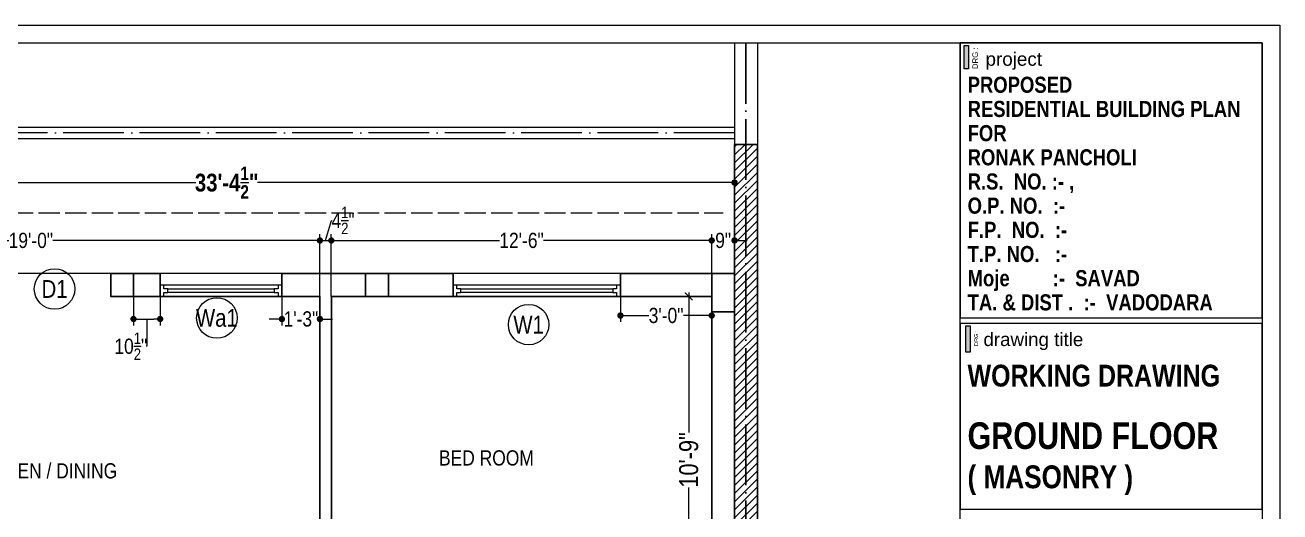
# Paper-space layout 'Layout1' of a CAD drawing. Header units: millimetres. Extents: x -1 to 3078, y -1078 to 819.
# Drawn here: x 389.1 to 883.9, y -343.3 to -151.3 of the extents above; entities that cross this region are included whole.
import ezdxf

# ---------------------------------------------------------------- set-up
doc = ezdxf.new("R2010")
doc.units = ezdxf.units.MM
doc.header["$MEASUREMENT"] = 0
doc.header["$PDMODE"] = 35
doc.linetypes.add('ACAD_ISO02W100', pattern=[15, 12, -3])
doc.linetypes.add('ACAD_ISO04W100', pattern=[30, 24, -3, 0, -3])
doc.layers.get('Defpoints').update_dxf_attribs({"color": 220})
for name, color, linetype, lineweight in [('COLUMN', 1, 'Continuous', 30), ('GROUND FLOOR', 7, 'Continuous', 9), ('GROUND FLOOR  ( DIM )', 7, 'Continuous', 9), ('GROUND FLOOR  ( HATCH )', 251, 'Continuous', 9), ('GROUND FLOOR  ( PLINE )', 251, 'Continuous', 30), ('GROUND FLOOR ( DW_RAIL )', 7, 'Continuous', 9), ('X_PLOT', 1, 'Continuous', 9), ('X_SHEET', 7, 'Continuous', 9)]:
    doc.layers.add(name, color=color, linetype=linetype, lineweight=lineweight)
doc.layers.add('GROUND FLOOR  ( Text )', color=251, linetype='Continuous')
doc.styles.add("AR_0'-0", font='arial.ttf')
doc.styles.add('AR_6', font='arial.ttf', dxfattribs={"height": 6})
doc.styles.add('Cn BT~6', font='swissc.ttf', dxfattribs={"height": 6})
doc.styles.add("Cn_BT_0'-0", font='swissc.ttf')
doc.styles.add('Cn_BT_7', font='swissc.ttf', dxfattribs={"height": 7})
doc.styles.add('Cn_BT_7½', font='swissc.ttf', dxfattribs={"height": 7.5})
doc.styles.add('KATHA', font='swissc.ttf')
doc.styles.get("Standard").update_dxf_attribs({"font": 'arial.ttf', "height": 6})
doc.dimstyles.new('Cn BT~6', dxfattribs={"dimtxt": 0.18, "dimasz": 2.5, "dimexe": 2.5, "dimexo": 0, "dimgap": 0.09, "dimtad": 0, "dimdec": 3, "dimzin": 3, "dimdsep": 46, "dimlunit": 4, "dimtxsty": 'Cn BT~6', "dimblk": 'DOT', "dimcen": 0.09, "dimdle": 2, "dimclrd": 250, "dimclre": 250, "dimclrt": 5, "dimadec": 0, "dimazin": 0, "dimtfac": 0.75, "dimtdec": 3, "dimtofl": 0, "dimtmove": 0, "dimatfit": 3, "dimfxl": 1, "dimtolj": 1, "dimtzin": 0, "dimlwd": 15, "dimlwe": 15, "dimarcsym": 0})
doc.dimstyles.new('Cn_BT_7½', dxfattribs={"dimtxt": 9, "dimasz": 3, "dimexe": 1.5, "dimexo": 0, "dimgap": 0.09, "dimtad": 0, "dimdec": 3, "dimzin": 3, "dimdsep": 46, "dimlunit": 4, "dimtxsty": 'Cn_BT_7½', "dimblk": 'ARCHTICK', "dimcen": 0.09, "dimdle": 1.5, "dimclrd": 251, "dimclre": 251, "dimclrt": 14, "dimadec": 0, "dimazin": 0, "dimtfac": 0.75, "dimtdec": 3, "dimtofl": 0, "dimtmove": 0, "dimatfit": 3, "dimfxl": 0, "dimtolj": 1, "dimtzin": 0, "dimlwd": 15, "dimlwe": 15, "dimarcsym": 0})

# ---------------------------------------------------------------- blocks, each defined once
blk = doc.blocks.new('_ArchTick')
at = {"color": 0, "linetype": 'ByBlock', "const_width": 0.15}
blk.add_lwpolyline([(-0.5, -0.5), (0.5, 0.5)], dxfattribs=at)
blk = doc.blocks.new('*D19')
at = {"layer": 'Defpoints', "color": 0}
for p in [(659.87, -258.34), (650.83, -387.34), (659.87, -387.34)]:
    blk.add_point(p, dxfattribs=at)
at = {"layer": 'GROUND FLOOR  ( DIM )', "color": 251, "lineweight": 15}
for p, q in [((650.83, -256.84), (650.83, -311.98)), ((659.87, -258.34), (649.33, -258.34)), ((650.83, -388.84), (650.83, -333.7)), ((659.87, -387.34), (649.33, -387.34))]:
    blk.add_line(p, q, dxfattribs=at)
at = {"layer": 'GROUND FLOOR  ( DIM )', "color": 251, "lineweight": 15, "xscale": 3, "yscale": 3, "zscale": 3}
for p, rotation in [((650.83, -258.34), 90), ((650.83, -387.34), 270)]:
    blk.add_blockref('_ArchTick', p, dxfattribs=dict(at, rotation=rotation))
at = {"layer": 'GROUND FLOOR  ( DIM )', "color": 14, "insert": (650.83, -322.84), "char_height": 7.5, "attachment_point": 5, "rotation": 90, "style": 'Cn_BT_7½'}
blk.add_mtext('\\A1;10\'-9"', dxfattribs=at)
blk = doc.blocks.new('_Dot')
at = {"color": 0, "linetype": 'ByBlock', "lineweight": -2}
blk.add_line((-0.5, 0), (-1, 0), dxfattribs=at)
at = {"color": 0, "linetype": 'ByBlock', "const_width": 0.5}
blk.add_lwpolyline([(-0.25, 0, 1), (0.25, 0, 1)], format="xyb", close=True, dxfattribs=at)
blk = doc.blocks.new('*D22')
at = {"layer": 'Defpoints', "color": 0}
for p in [(668.87, -213.42), (268.37, -225.34), (668.87, -225.34)]:
    blk.add_point(p, dxfattribs=at)
at = {"layer": 'GROUND FLOOR  ( DIM )', "color": 250, "lineweight": 15}
for p, q in [((268.37, -225.34), (268.37, -210.92)), ((668.87, -225.34), (668.87, -210.92)), ((270.87, -213.42), (456.44, -213.42)), ((666.37, -213.42), (480.81, -213.42))]:
    blk.add_line(p, q, dxfattribs=at)
at = {"layer": 'GROUND FLOOR  ( DIM )', "color": 250, "lineweight": 15, "xscale": 2.5, "yscale": 2.5, "zscale": 2.5, "rotation": 180}
blk.add_blockref('_Dot', (268.37, -213.42), dxfattribs=at)
at = {"layer": 'GROUND FLOOR  ( DIM )', "color": 250, "lineweight": 15, "xscale": 2.5, "yscale": 2.5, "zscale": 2.5}
blk.add_blockref('_Dot', (668.87, -213.42), dxfattribs=at)
at = {"layer": 'GROUND FLOOR  ( DIM )', "color": 5, "insert": (468.62, -213.42), "char_height": 7, "attachment_point": 5, "style": "Cn_BT_0'-0"}
blk.add_mtext('\\A1;{\\fSwis721 Cn BT|b1|i0|c0|p34;33\'-4{\\H0.750000x;\\S1/2;}"}', dxfattribs=at)
blk = doc.blocks.new('*D24')
at = {"layer": 'Defpoints', "color": 0}
for p in [(505.37, -236.26), (277.37, -249.34), (505.37, -258.34)]:
    blk.add_point(p, dxfattribs=at)
at = {"layer": 'GROUND FLOOR  ( DIM )', "color": 250, "lineweight": 15}
for p, q in [((277.37, -249.34), (277.37, -233.76)), ((279.87, -236.26), (382.67, -236.26)), ((502.87, -236.26), (400.08, -236.26)), ((505.37, -258.34), (505.37, -233.76))]:
    blk.add_line(p, q, dxfattribs=at)
at = {"layer": 'GROUND FLOOR  ( DIM )', "color": 250, "lineweight": 15, "xscale": 2.5, "yscale": 2.5, "zscale": 2.5, "rotation": 180}
blk.add_blockref('_Dot', (277.37, -236.26), dxfattribs=at)
at = {"layer": 'GROUND FLOOR  ( DIM )', "color": 250, "lineweight": 15, "xscale": 2.5, "yscale": 2.5, "zscale": 2.5}
blk.add_blockref('_Dot', (505.37, -236.26), dxfattribs=at)
at = {"layer": 'GROUND FLOOR  ( DIM )', "color": 5, "insert": (391.37, -236.26), "char_height": 6, "attachment_point": 5, "style": 'Cn BT~6'}
blk.add_mtext('\\A1;19\'-0"', dxfattribs=at)
blk = doc.blocks.new('*D25')
at = {"layer": 'Defpoints', "color": 0}
for p in [(509.87, -236.26), (505.37, -258.34), (509.87, -258.34)]:
    blk.add_point(p, dxfattribs=at)
at = {"layer": 'GROUND FLOOR  ( DIM )', "color": 250, "lineweight": 15}
for p, q in [((507.62, -236.26), (510, -228.35)), ((510, -228.35), (510.18, -228.35)), ((502.87, -236.26), (500.37, -236.26)), ((505.37, -258.34), (505.37, -233.76)), ((505.37, -236.26), (509.87, -236.26)), ((509.87, -258.34), (509.87, -233.76)), ((512.37, -236.26), (514.87, -236.26))]:
    blk.add_line(p, q, dxfattribs=at)
at = {"layer": 'GROUND FLOOR  ( DIM )', "color": 250, "lineweight": 15, "xscale": 2.5, "yscale": 2.5, "zscale": 2.5}
blk.add_blockref('_Dot', (505.37, -236.26), dxfattribs=at)
at = {"layer": 'GROUND FLOOR  ( DIM )', "color": 250, "lineweight": 15, "xscale": 2.5, "yscale": 2.5, "zscale": 2.5, "rotation": 180}
blk.add_blockref('_Dot', (509.87, -236.26), dxfattribs=at)
at = {"layer": 'GROUND FLOOR  ( DIM )', "color": 5, "insert": (514.49, -228.35), "char_height": 6, "attachment_point": 5, "style": 'Cn BT~6'}
blk.add_mtext('\\A1;4{\\H0.750000x;\\S1/2;}"', dxfattribs=at)
blk = doc.blocks.new('*D26')
at = {"layer": 'Defpoints', "color": 0}
for p in [(659.87, -236.26), (659.87, -249.34), (509.87, -258.34)]:
    blk.add_point(p, dxfattribs=at)
at = {"layer": 'GROUND FLOOR  ( DIM )', "color": 250, "lineweight": 15}
for p, q in [((509.87, -258.34), (509.87, -233.76)), ((512.37, -236.26), (576.17, -236.26)), ((657.37, -236.26), (593.58, -236.26)), ((659.87, -249.34), (659.87, -233.76))]:
    blk.add_line(p, q, dxfattribs=at)
at = {"layer": 'GROUND FLOOR  ( DIM )', "color": 250, "lineweight": 15, "xscale": 2.5, "yscale": 2.5, "zscale": 2.5, "rotation": 180}
blk.add_blockref('_Dot', (509.87, -236.26), dxfattribs=at)
at = {"layer": 'GROUND FLOOR  ( DIM )', "color": 250, "lineweight": 15, "xscale": 2.5, "yscale": 2.5, "zscale": 2.5}
blk.add_blockref('_Dot', (659.87, -236.26), dxfattribs=at)
at = {"layer": 'GROUND FLOOR  ( DIM )', "color": 5, "insert": (584.87, -236.26), "char_height": 6, "attachment_point": 5, "style": 'Cn BT~6'}
blk.add_mtext('\\A1;12\'-6"', dxfattribs=at)
blk = doc.blocks.new('*D27')
at = {"layer": 'Defpoints', "color": 0}
for p in [(668.87, -236.26), (659.87, -249.34), (668.87, -249.34)]:
    blk.add_point(p, dxfattribs=at)
at = {"layer": 'GROUND FLOOR  ( DIM )', "color": 250, "lineweight": 15}
for p, q in [((657.37, -236.26), (654.87, -236.26)), ((659.87, -249.34), (659.87, -233.76)), ((668.87, -249.34), (668.87, -233.76)), ((671.37, -236.26), (673.87, -236.26))]:
    blk.add_line(p, q, dxfattribs=at)
at = {"layer": 'GROUND FLOOR  ( DIM )', "color": 250, "lineweight": 15, "xscale": 2.5, "yscale": 2.5, "zscale": 2.5}
blk.add_blockref('_Dot', (659.87, -236.26), dxfattribs=at)
at = {"layer": 'GROUND FLOOR  ( DIM )', "color": 250, "lineweight": 15, "xscale": 2.5, "yscale": 2.5, "zscale": 2.5, "rotation": 180}
blk.add_blockref('_Dot', (668.87, -236.26), dxfattribs=at)
at = {"layer": 'GROUND FLOOR  ( DIM )', "color": 5, "insert": (664.37, -236.26), "char_height": 6, "attachment_point": 5, "style": 'Cn BT~6'}
blk.add_mtext('\\A1;9"', dxfattribs=at)
blk = doc.blocks.new('*D46')
at = {"layer": 'Defpoints', "color": 0}
for p in [(490.37, -258.34), (505.37, -258.34), (490.37, -267.24)]:
    blk.add_point(p, dxfattribs=at)
at = {"layer": 'GROUND FLOOR  ( DIM )', "color": 250, "lineweight": 15}
for p, q in [((490.37, -258.34), (490.37, -269.74)), ((505.37, -258.34), (505.37, -269.74)), ((487.87, -267.24), (485.37, -267.24)), ((507.87, -267.24), (510.37, -267.24))]:
    blk.add_line(p, q, dxfattribs=at)
at = {"layer": 'GROUND FLOOR  ( DIM )', "color": 250, "lineweight": 15, "xscale": 2.5, "yscale": 2.5, "zscale": 2.5}
blk.add_blockref('_Dot', (490.37, -267.24), dxfattribs=at)
at = {"layer": 'GROUND FLOOR  ( DIM )', "color": 250, "lineweight": 15, "xscale": 2.5, "yscale": 2.5, "zscale": 2.5, "rotation": 180}
blk.add_blockref('_Dot', (505.37, -267.24), dxfattribs=at)
at = {"layer": 'GROUND FLOOR  ( DIM )', "color": 5, "insert": (497.87, -267.24), "char_height": 6, "attachment_point": 5, "style": 'Cn BT~6'}
blk.add_mtext('\\A1;1\'-3"', dxfattribs=at)
blk = doc.blocks.new('*D48')
at = {"layer": 'Defpoints', "color": 0}
for p in [(623.87, -258.34), (659.87, -258.34), (623.87, -265.87)]:
    blk.add_point(p, dxfattribs=at)
at = {"layer": 'GROUND FLOOR  ( DIM )', "color": 250, "lineweight": 15}
for p, q in [((623.87, -258.34), (623.87, -268.37)), ((659.87, -258.34), (659.87, -268.37)), ((626.37, -265.87), (635.01, -265.87)), ((657.37, -265.87), (648.73, -265.87))]:
    blk.add_line(p, q, dxfattribs=at)
at = {"layer": 'GROUND FLOOR  ( DIM )', "color": 250, "lineweight": 15, "xscale": 2.5, "yscale": 2.5, "zscale": 2.5, "rotation": 180}
blk.add_blockref('_Dot', (623.87, -265.87), dxfattribs=at)
at = {"layer": 'GROUND FLOOR  ( DIM )', "color": 250, "lineweight": 15, "xscale": 2.5, "yscale": 2.5, "zscale": 2.5}
blk.add_blockref('_Dot', (659.87, -265.87), dxfattribs=at)
at = {"layer": 'GROUND FLOOR  ( DIM )', "color": 5, "insert": (641.87, -265.87), "char_height": 6, "attachment_point": 5, "style": 'Cn BT~6'}
blk.add_mtext('\\A1;3\'-0"', dxfattribs=at)
blk = doc.blocks.new('*D58')
at = {"layer": 'Defpoints', "color": 0}
for p in [(431.87, -258.34), (442.37, -258.34), (442.37, -267.24)]:
    blk.add_point(p, dxfattribs=at)
at = {"layer": 'GROUND FLOOR  ( DIM )', "color": 250, "lineweight": 15}
for p, q in [((431.87, -258.34), (431.87, -269.74)), ((442.37, -258.34), (442.37, -269.74)), ((434.37, -267.24), (439.87, -267.24)), ((437.12, -267.24), (437.08, -277.98)), ((437.08, -277.98), (436.9, -277.98))]:
    blk.add_line(p, q, dxfattribs=at)
at = {"layer": 'GROUND FLOOR  ( DIM )', "color": 250, "lineweight": 15, "xscale": 2.5, "yscale": 2.5, "zscale": 2.5, "rotation": 180}
blk.add_blockref('_Dot', (431.87, -267.24), dxfattribs=at)
at = {"layer": 'GROUND FLOOR  ( DIM )', "color": 250, "lineweight": 15, "xscale": 2.5, "yscale": 2.5, "zscale": 2.5}
blk.add_blockref('_Dot', (442.37, -267.24), dxfattribs=at)
at = {"layer": 'GROUND FLOOR  ( DIM )', "color": 5, "insert": (430.78, -277.98), "char_height": 6, "attachment_point": 5, "style": 'Cn BT~6'}
blk.add_mtext('\\A1;10{\\H0.750000x;\\S1/2;}"', dxfattribs=at)

psp = doc.layouts.get("Layout1")

# ---------------------------------------------------------------- hatches: boundary and pattern name
at = {"layer": 'GROUND FLOOR  ( HATCH )'}
h = psp.add_hatch(dxfattribs=at)
h.set_pattern_fill('ANSI31', color=6, scale=18, style=0)
h.set_pattern_definition([(45, (-115862.812, 162077.3333), (-1.590990258, 1.590990258), [])])
h.paths.add_polyline_path([(677.874, -198.3411), (668.874, -198.3411), (668.874, -541.8411), (677.874, -541.8411)])
at = {"layer": 'X_SHEET', "ltscale": 0.25}
h = psp.add_hatch(color=0, dxfattribs=at)
h.dxf.hatch_style = 1
h.paths.add_polyline_path([(761.7419, -269.9689), (760.1398, -269.9689), (760.1398, -280.2731), (761.7419, -280.2731)])

# ---------------------------------------------------------------- linework, layer by layer
at = {"layer": 'COLUMN'}
for points in [[(422.874, -249.3411), (431.874, -249.3411), (431.874, -258.3411), (422.874, -258.3411)], [(523.374, -249.3411), (532.374, -249.3411), (532.374, -258.3411), (523.374, -258.3411)], [(659.874, -249.3411), (668.874, -249.3411), (668.874, -264.3411), (659.874, -264.3411)]]:
    psp.add_lwpolyline(points, close=True, dxfattribs=at)
at = {"layer": 'GROUND FLOOR'}
for p, q in [((668.874, -158.2922), (668.874, -679.225)), ((668.874, -158.2922), (668.874, -249.3411)), ((677.874, -158.2922), (677.874, -679.225)), ((168.624, -191.5911), (668.874, -191.5911)), ((173.124, -196.0911), (668.874, -196.0911)), ((668.874, -249.3411), (268.374, -249.3411)), ((422.874, -249.3411), (422.874, -258.3411)), ((442.374, -249.3411), (442.374, -258.3411)), ((490.374, -249.3411), (490.374, -258.3411)), ((557.874, -249.3411), (557.874, -258.3411)), ((623.874, -249.3411), (623.874, -258.3411)), ((505.374, -258.3411), (422.874, -258.3411)), ((505.374, -258.3411), (505.374, -387.3411)), ((659.874, -258.3411), (509.874, -258.3411)), ((509.874, -258.3411), (509.874, -387.3411)), ((659.874, -258.3411), (659.874, -387.3411))]:
    psp.add_line(p, q, dxfattribs=at)
at = {"layer": 'GROUND FLOOR', "color": 1, "linetype": 'ACAD_ISO04W100'}
psp.add_line((673.374, -158.2922), (673.374, -541.8411), dxfattribs=at)
psp.add_lwpolyline([(668.874, -193.8411), (170.874, -193.8411), (170.874, -656.3411), (668.874, -656.3411)], dxfattribs=at)
at = {"layer": 'GROUND FLOOR', "color": 6, "lineweight": 30}
psp.add_lwpolyline([(677.874, -198.3411), (668.874, -198.3411), (668.874, -541.8411), (677.874, -541.8411)], close=True, dxfattribs=at)
at = {"layer": 'GROUND FLOOR', "linetype": 'ACAD_ISO02W100', "ltscale": 0.7}
psp.add_lwpolyline([(268.374, -225.3411), (664.374, -225.3411)], dxfattribs=at)
at = {"layer": 'GROUND FLOOR  ( DIM )', "color": 5}
for centre in [(400.7335, -255.3912), (464.7412, -266.8365), (587.6718, -269.455)]:
    psp.add_circle(centre, 8, dxfattribs=at)
at = {"layer": 'GROUND FLOOR  ( PLINE )'}
for points in [[(490.374, -249.3411), (557.874, -249.3411), (557.874, -258.3411), (509.874, -258.3411), (509.874, -387.3411), (527.874, -387.3411), (527.874, -391.8411), (427.374, -391.8411), (427.374, -387.3411), (505.374, -387.3411), (505.374, -258.3411), (490.374, -258.3411)], [(442.374, -249.3411), (431.874, -249.3411), (431.874, -258.3411), (442.374, -258.3411)], [(668.874, -249.3411), (623.874, -249.3411), (623.874, -258.3411), (659.874, -258.3411), (659.874, -387.3411), (634.374, -387.3411), (634.374, -391.8411), (659.874, -391.8411), (659.874, -519.3411), (595.374, -519.3411), (595.374, -523.8411), (659.874, -523.8411), (659.874, -541.8411), (668.874, -541.8411)]]:
    psp.add_lwpolyline(points, close=True, dxfattribs=at)
at = {"layer": 'GROUND FLOOR ( DW_RAIL )'}
for points in [[(442.374, -258.3411), (443.874, -258.3411), (443.874, -256.8411), (445.374, -256.8411), (445.374, -255.3411), (487.374, -255.3411), (487.374, -256.8411), (488.874, -256.8411), (488.874, -258.3411), (490.374, -258.3411), (490.374, -253.8411), (488.874, -253.8411), (488.874, -255.3411), (487.374, -255.3411), (487.374, -256.8411), (445.374, -256.8411), (445.374, -255.3411), (443.874, -255.3411), (443.874, -253.8411), (442.374, -253.8411), (442.374, -258.3411), (490.374, -258.3411), (490.374, -253.8411), (442.374, -253.8411)], [(623.874, -253.8411), (622.374, -253.8411), (622.374, -255.3411), (620.874, -255.3411), (620.874, -256.8411), (560.874, -256.8411), (560.874, -255.3411), (559.374, -255.3411), (559.374, -253.8411), (557.874, -253.8411), (557.874, -258.3411), (559.374, -258.3411), (559.374, -256.8411), (560.874, -256.8411), (560.874, -255.3411), (620.874, -255.3411), (620.874, -256.8411), (622.374, -256.8411), (622.374, -258.3411), (623.874, -258.3411), (623.874, -253.8411), (557.874, -253.8411), (557.874, -258.3411), (623.874, -258.3411)]]:
    psp.add_lwpolyline(points, close=True, dxfattribs=at)
at = {"layer": 'X_PLOT', "linetype": 'ACAD_ISO04W100', "lineweight": 30}
psp.add_line((673.374, -158.2922), (673.374, -654.0911), dxfattribs=at)
at = {"layer": 'X_SHEET'}
for points in [[(883.9357, -686.225), (116.7873, -686.225), (116.7873, -151.2922), (883.9357, -151.2922)], [(876.9357, -679.225), (123.7873, -679.225), (123.7873, -158.2922), (876.9357, -158.2922)], [(757.7951, -266.7699), (876.9356, -266.7699), (876.9357, -158.2922), (757.7951, -158.2922)], [(757.7951, -158.2922), (876.9356, -158.2922), (876.9358, -679.225), (757.7952, -679.225)], [(876.9357, -268.9775), (757.7951, -268.9775), (757.7951, -342.2268), (876.9357, -342.2268)]]:
    psp.add_lwpolyline(points, close=True, dxfattribs=at)
at = {"layer": 'X_SHEET', "color": 0, "ltscale": 0.25}
for points in [[(759.4482, -159.3498), (761.0842, -159.3498), (761.0842, -168.5587), (759.4482, -168.5587)], [(760.1398, -269.9689), (761.7419, -269.9689), (761.7419, -280.2731), (760.1398, -280.2731)]]:
    psp.add_lwpolyline(points, close=True, dxfattribs=at)
psp.add_solid([(761.0842, -168.5587), (759.4482, -168.5587), (761.0842, -159.3498), (759.4482, -159.3498)], dxfattribs=at)

# ---------------------------------------------------------------- texts
at = {"layer": 'GROUND FLOOR  ( DIM )', "color": 5, "char_height": 7, "attachment_point": 5, "style": 'Cn_BT_7'}
for s, insert in [('D1', (400.7335, -255.3912)), ('Wa1', (464.7412, -266.8365)), ('W1', (587.6718, -269.455))]:
    psp.add_mtext(s, dxfattribs=dict(at, insert=insert))
at = {"layer": 'GROUND FLOOR  ( Text )', "char_height": 6, "attachment_point": 5, "style": "Cn_BT_0'-0"}
for s, insert in [('BED ROOM', (571.0345, -322.0726)), ('KITCHEN / DINING', (395.4557, -327.169))]:
    psp.add_mtext(s, dxfattribs=dict(at, insert=insert))
at = {"layer": 'X_SHEET', "color": 0, "ltscale": 0.25, "insert": (762.67, -168.6686), "char_height": 2.21199, "width": 9.483907, "attachment_point": 1, "rotation": 90, "style": "AR_0'-0"}
psp.add_mtext('DRG :', dxfattribs=at)
at = {"layer": 'X_SHEET', "color": 0, "ltscale": 0.25, "attachment_point": 1}
for s, insert, char_height, style in [('{\\fSwis721 Ex BT|b0|i0|c0|p34;project}', (767.8551, -162.0326), 5.308778, 'AR_6'), ('{\\fSwis721 Cn BT|b1|i0|c0|p34;GROUND FLOOR}', (760.7586, -308.0057), 10.5, 'KATHA'), ('{\\fSwis721 Cn BT|b1|i0|c0|p34;( MASONRY )}', (760.7586, -324.99), 9, 'KATHA')]:
    psp.add_mtext(s, dxfattribs=dict(at, insert=insert, char_height=char_height, style=style))
at = {"layer": 'X_SHEET', "color": 0, "linetype": 'Continuous', "insert": (760.7879, -171.6522), "char_height": 6.357435, "attachment_point": 1, "line_spacing_factor": 0.9, "style": "Cn_BT_0'-0"}
psp.add_mtext('{\\fSwis721 Cn BT|b1|i0|c0|p34;PROPOSED\\PRESIDENTIAL BUILDING PLAN\\PFOR\\P\\C5;RONAK PANCHOLI  \\C1; \\C29;\\P\\C0;R.S.  NO. :- , \\PO.P. NO.  :-      \\PF.P.  NO.  :-          \\PT.P. NO.   :-  \\PMoje ^I    :-  SAVAD\\PTA. & DIST .  :-  VADODARA}', dxfattribs=at)
at = {"layer": 'X_SHEET', "color": 0, "ltscale": 0.25, "insert": (763.3461, -277.8848), "char_height": 1.58405, "attachment_point": 1, "rotation": 90}
psp.add_mtext('DRG :', dxfattribs=at)
at = {"layer": 'X_SHEET', "color": 0, "ltscale": 0.25, "insert": (767.0348, -272.6276), "char_height": 5.280173, "attachment_point": 1}
psp.add_mtext('{\\fSwis721 Ex BT|b0|i0|c0|p34;drawing title}', dxfattribs=at)
at = {"layer": 'X_SHEET', "ltscale": 0.25, "insert": (760.7586, -285.2746), "char_height": 8.600149, "attachment_point": 1, "style": 'KATHA'}
psp.add_mtext('{\\fSwis721 Cn BT|b1|i0|c0|p34;WORKING DRAWING}', dxfattribs=at)

# ---------------------------------------------------------------- dimensions: what is measured, and where the dimension line sits
at = {"layer": 'GROUND FLOOR  ( DIM )'}
dim = psp.add_linear_dim(base=(668.874, -213.4172), p1=(268.374, -225.3411), p2=(668.874, -225.3411), text='{\\fSwis721 Cn BT|b1|i0|c0|p34;<>}', dimstyle='Cn BT~6', override={"dimtxt": 7, "dimtxsty": "Cn_BT_0'-0"}, dxfattribs=at)
dim.commit()
dim.dimension.update_dxf_attribs({"geometry": '*D22', "text_midpoint": (468.624, -213.4172)})
for base, p1, p2, picture, middle in [((509.874, -236.2626), (505.374, -258.3411), (509.874, -258.3411), '*D25', (510.2692, -228.3455)), ((505.374, -236.2626), (277.374, -249.3411), (505.374, -258.3411), '*D24', (391.374, -236.2626)), ((659.874, -236.2626), (509.874, -258.3411), (659.874, -249.3411), '*D26', (584.874, -236.2626)), ((668.874, -236.2626), (659.874, -249.3411), (668.874, -249.3411), '*D27', (664.374, -236.2626))]:
    dim = psp.add_linear_dim(base=base, p1=p1, p2=p2, dimstyle='Cn BT~6', override={"dimtmove": 1}, dxfattribs=at)
    dim.commit()
    dim.dimension.update_dxf_attribs({"geometry": picture, "text_midpoint": middle})
dim = psp.add_linear_dim(base=(650.8265, -387.3411), p1=(659.874, -258.3411), p2=(659.874, -387.3411), angle=90, dimstyle='Cn_BT_7½', dxfattribs=at)
dim.commit()
dim.dimension.update_dxf_attribs({"geometry": '*D19', "text_midpoint": (650.8265, -322.8411)})
dim = psp.add_linear_dim(base=(442.374, -267.2443), p1=(431.874, -258.3411), p2=(442.374, -258.3411), dimstyle='Cn BT~6', override={"dimtmove": 1}, dxfattribs=at)
dim.commit()
dim.dimension.update_dxf_attribs({"geometry": '*D58', "text_midpoint": (436.8122, -277.9791), "dimtype": 160})
for base, p1, p2, picture, middle in [((490.374, -267.2443), (505.374, -258.3411), (490.374, -258.3411), '*D46', (497.874, -267.2443)), ((623.874, -265.8702), (659.874, -258.3411), (623.874, -258.3411), '*D48', (641.874, -265.8702))]:
    dim = psp.add_linear_dim(base=base, p1=p1, p2=p2, dimstyle='Cn BT~6', dxfattribs=at)
    dim.commit()
    dim.dimension.update_dxf_attribs({"geometry": picture, "text_midpoint": middle})

doc.saveas('drawing.dxf')
